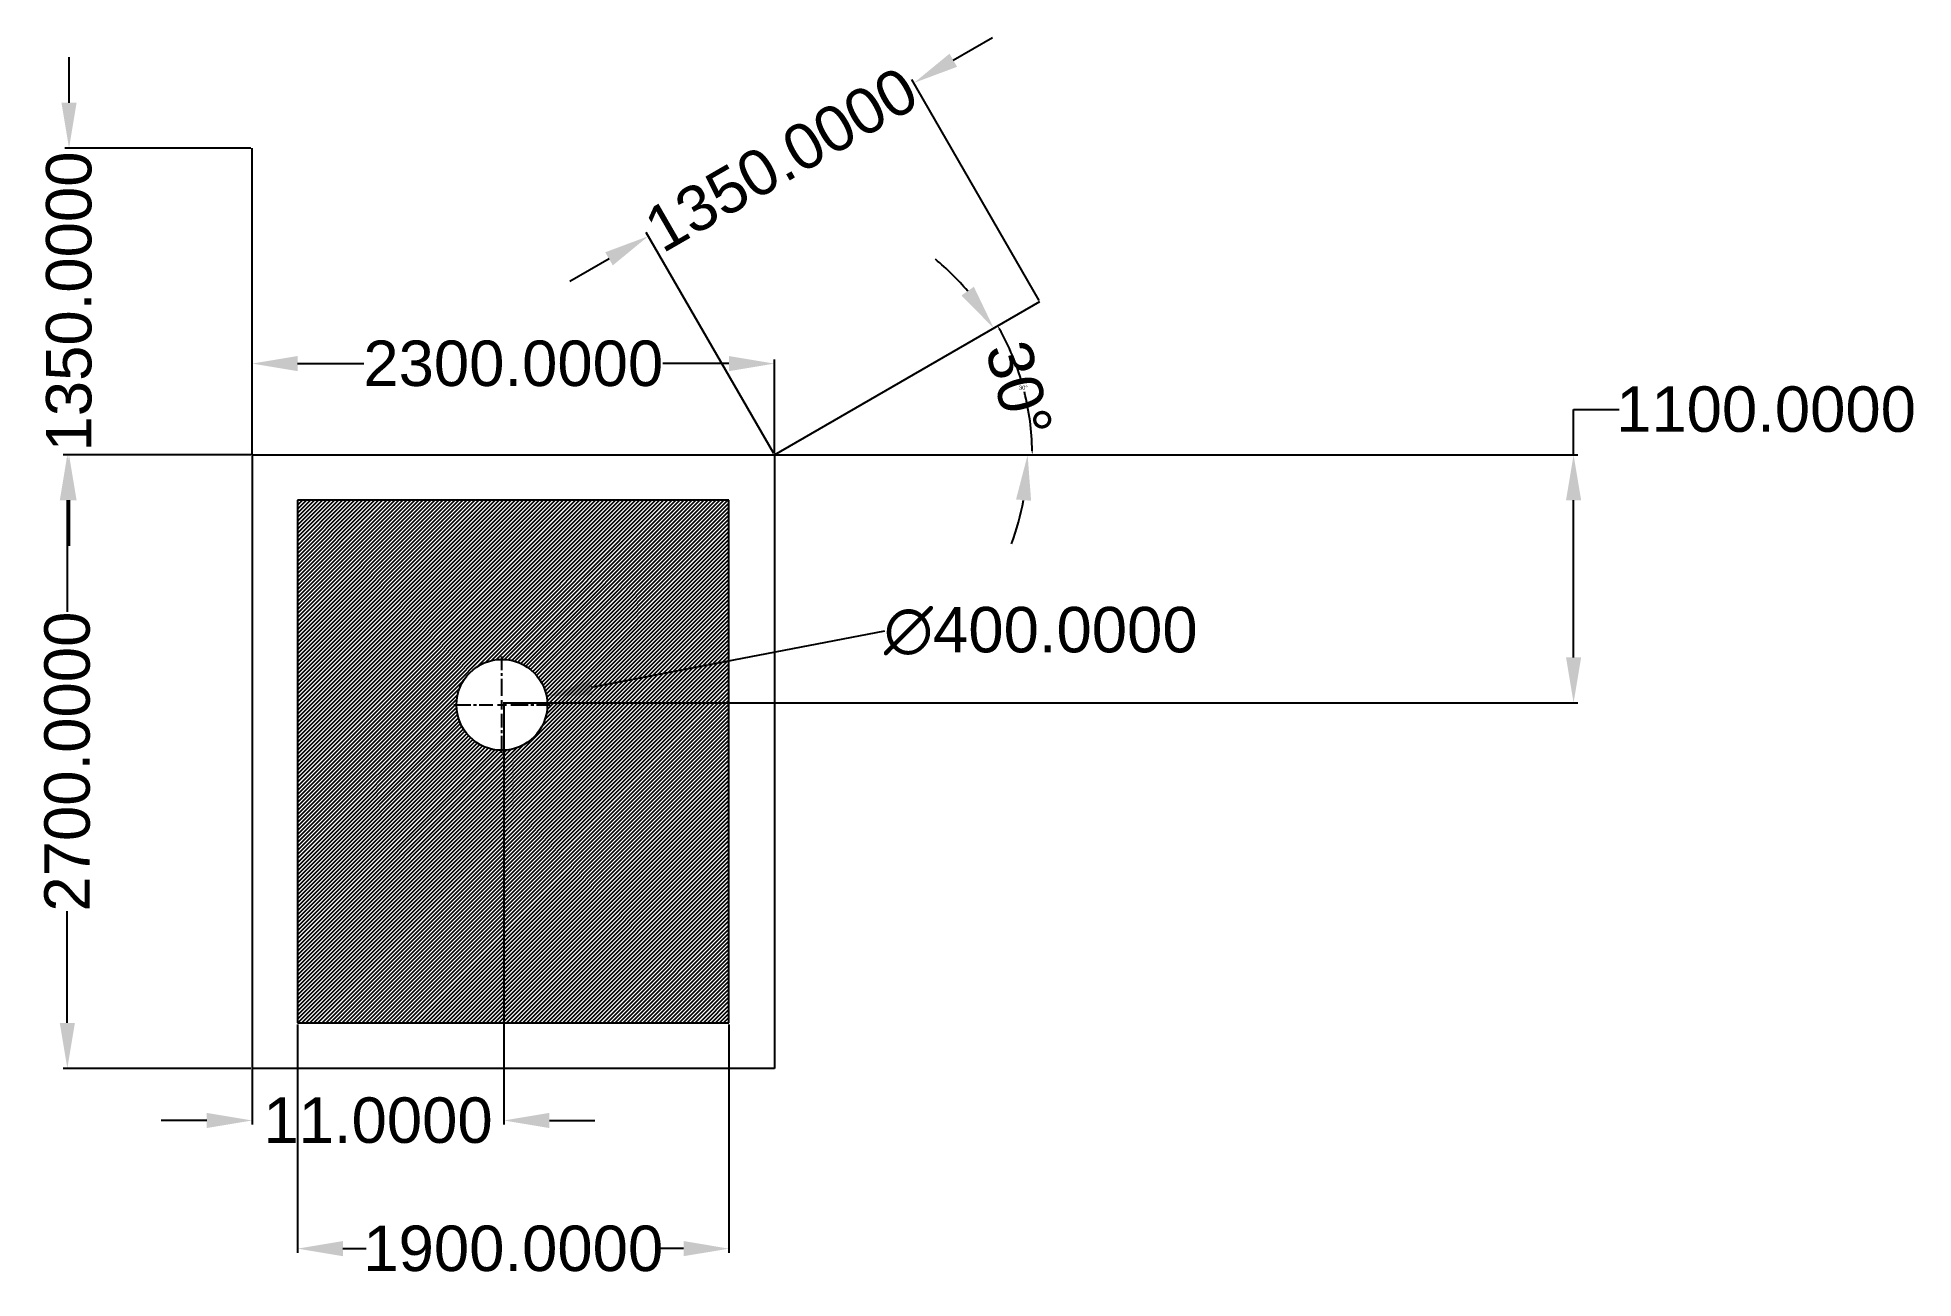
# Model space of a CAD drawing. Header units: inches. Extents: x 5.6 to 88.2, y -29.8 to 24.9.
import ezdxf

# ---------------------------------------------------------------- set-up
doc = ezdxf.new("R2010")
doc.units = ezdxf.units.IN
doc.header["$MEASUREMENT"] = 0
doc.linetypes.add('CENTER2', pattern=[1.125, 0.75, -0.125, 0.125, -0.125])
doc.styles.get("Standard").update_dxf_attribs({"font": 'arial.ttf'})
doc.dimstyles.new('Copy of Standard', dxfattribs={"dimtxt": 2, "dimasz": 2, "dimexe": 0.18, "dimexo": 0.0625, "dimgap": 0.09, "dimtad": 0, "dimtoh": 1, "dimdec": 4, "dimlfac": 100, "dimzin": 0, "dimdsep": 46, "dimtxsty": 'Standard', "dimcen": 0.09, "dimclrd": 4, "dimclre": 4, "dimclrt": 4, "dimadec": 0, "dimazin": 0, "dimtfac": 1, "dimtdec": 4, "dimtofl": 0, "dimtmove": 0, "dimatfit": 3, "dimfxl": 1, "dimtolj": 1, "dimtzin": 0, "dimarcsym": 0})
doc.dimstyles.get("Standard").update_dxf_attribs({"dimtxt": 0.18, "dimasz": 0.18, "dimexe": 0.18, "dimexo": 0.0625, "dimgap": 0.09, "dimtad": 0, "dimtih": 1, "dimtoh": 1, "dimdec": 4, "dimzin": 0, "dimdsep": 46, "dimtxsty": 'Standard', "dimcen": 0.09, "dimadec": 0, "dimazin": 0, "dimtfac": 1, "dimtdec": 4, "dimtofl": 0, "dimtmove": 0, "dimatfit": 3, "dimfxl": 1, "dimtolj": 1, "dimtzin": 0, "dimarcsym": 0})

# ---------------------------------------------------------------- blocks, each defined once
blk = doc.blocks.new('*D9')
at = {"color": 0, "lineweight": -2, "transparency": 16777216}
blk.add_line((38.072, 6.495), (49.544, 6.495), dxfattribs=at)
for start, end in [(16.04368, 29.27276), (0.90828, 14.14162)]:
    blk.add_arc((38.01, 6.495), 11.355, start, end, dxfattribs=at)
at = {"color": 0, "transparency": 16777216}
for points in [[(47.888, 12.033), (47.94, 12.062), (47.825, 12.204)], [(49.393, 6.676), (49.333, 6.675), (49.364, 6.495)]]:
    blk.add_solid(points, dxfattribs=at)
at = {"layer": 'Defpoints', "color": 0, "transparency": 16777216}
for p in [(61.349, 20.069), (49.19, 8.479), (15.01, 6.495), (38.01, 6.495), (38.01, 6.495)]:
    blk.add_point(p, dxfattribs=at)
at = {"color": 0, "transparency": 16777216, "insert": (48.973, 9.451), "char_height": 0.18, "attachment_point": 5}
blk.add_mtext('\\A1;30°', dxfattribs=at)
blk = doc.blocks.new('*D11')
at = {"color": 4, "lineweight": -2, "transparency": 16777216}
for p, q in [((14.947, 6.495), (6.692, 6.495)), ((6.872, 4.495), (6.872, -0.419)), ((6.872, -18.505), (6.872, -13.591)), ((14.947, -20.505), (6.692, -20.505))]:
    blk.add_line(p, q, dxfattribs=at)
at = {"color": 4, "transparency": 16777216}
for points in [[(6.539, 4.495), (7.205, 4.495), (6.872, 6.495)], [(6.539, -18.505), (7.205, -18.505), (6.872, -20.505)]]:
    blk.add_solid(points, dxfattribs=at)
at = {"layer": 'Defpoints', "color": 0, "transparency": 16777216}
for p in [(15.01, 6.495), (6.872, -20.505), (15.01, -20.505)]:
    blk.add_point(p, dxfattribs=at)
at = {"color": 4, "transparency": 16777216, "insert": (6.872, -7.005), "char_height": 2, "attachment_point": 5, "rotation": 90}
blk.add_mtext('\\A1;2700.0000', dxfattribs=at)
blk = doc.blocks.new('*D12')
at = {"color": 4, "lineweight": -2, "transparency": 16777216}
for p, q in [((6.947, 21.995), (6.947, 23.995)), ((14.947, 19.995), (6.767, 19.995)), ((14.947, 6.495), (6.767, 6.495)), ((6.947, 4.495), (6.947, 2.495))]:
    blk.add_line(p, q, dxfattribs=at)
at = {"color": 4, "transparency": 16777216}
for points in [[(6.614, 21.995), (7.281, 21.995), (6.947, 19.995)], [(6.614, 4.495), (7.281, 4.495), (6.947, 6.495)]]:
    blk.add_solid(points, dxfattribs=at)
at = {"layer": 'Defpoints', "color": 0, "transparency": 16777216}
for p in [(6.947, 19.995), (15.01, 19.995), (15.01, 6.495)]:
    blk.add_point(p, dxfattribs=at)
at = {"color": 4, "transparency": 16777216, "insert": (6.947, 13.245), "char_height": 2, "attachment_point": 5, "rotation": 90}
blk.add_mtext('\\A1;1350.0000', dxfattribs=at)
blk = doc.blocks.new('*D13')
at = {"color": 4, "lineweight": -2, "transparency": 16777216}
for p, q in [((15.01, 6.558), (15.01, 10.692)), ((17.01, 10.512), (19.924, 10.512)), ((36.01, 10.512), (33.095, 10.512)), ((38.01, 6.558), (38.01, 10.692))]:
    blk.add_line(p, q, dxfattribs=at)
at = {"color": 4, "transparency": 16777216}
for points in [[(17.01, 10.845), (17.01, 10.179), (15.01, 10.512)], [(36.01, 10.845), (36.01, 10.179), (38.01, 10.512)]]:
    blk.add_solid(points, dxfattribs=at)
at = {"layer": 'Defpoints', "color": 0, "transparency": 16777216}
for p in [(38.01, 10.512), (15.01, 6.495), (38.01, 6.495)]:
    blk.add_point(p, dxfattribs=at)
at = {"color": 4, "transparency": 16777216, "insert": (26.51, 10.512), "char_height": 2, "attachment_point": 5}
blk.add_mtext('\\A1;2300.0000', dxfattribs=at)
blk = doc.blocks.new('*D19')
at = {"color": 4, "lineweight": -2, "transparency": 16777216}
for p, q in [((45.889, 23.863), (47.622, 24.861)), ((49.674, 13.292), (44.066, 23.02)), ((37.978, 6.549), (32.37, 16.277)), ((30.728, 15.123), (28.995, 14.124))]:
    blk.add_line(p, q, dxfattribs=at)
at = {"color": 4, "transparency": 16777216}
for points in [[(45.722, 24.151), (46.055, 23.574), (44.156, 22.864)], [(30.561, 15.411), (30.894, 14.834), (32.46, 16.121)]]:
    blk.add_solid(points, dxfattribs=at)
at = {"layer": 'Defpoints', "color": 0, "transparency": 16777216}
for p in [(44.156, 22.864), (49.705, 13.238), (38.01, 6.495)]:
    blk.add_point(p, dxfattribs=at)
at = {"color": 4, "transparency": 16777216, "insert": (38.308, 19.493), "char_height": 2, "attachment_point": 5, "rotation": 29.96232}
blk.add_mtext('\\A1;1350.0000', dxfattribs=at)
blk = doc.blocks.new('*D20')
at = {"color": 4, "lineweight": -2, "transparency": 16777216}
blk.add_line((38.072, 6.495), (49.342, 6.495), dxfattribs=at)
for start, end in [(40.25087, 50.53941), (339.4229, 349.71145)]:
    blk.add_arc((38.01, 6.495), 11.153, start, end, dxfattribs=at)
at = {"color": 4, "transparency": 16777216}
for points in [[(46.794, 13.893), (46.249, 13.51), (47.672, 12.065)], [(48.651, 4.533), (49.315, 4.473), (49.162, 6.495)]]:
    blk.add_solid(points, dxfattribs=at)
at = {"layer": 'Defpoints', "color": 0, "transparency": 16777216}
for p in [(49.705, 13.238), (48.993, 8.43), (15.01, 6.495), (38.01, 6.495), (38.01, 6.495)]:
    blk.add_point(p, dxfattribs=at)
at = {"color": 4, "transparency": 16777216, "insert": (48.783, 9.378), "char_height": 2, "attachment_point": 5, "rotation": 284.98116}
blk.add_mtext('\\A1;30°', dxfattribs=at)
blk = doc.blocks.new('*D23')
at = {"color": 4, "lineweight": -2, "transparency": 16777216}
for p, q in [((42.86, -1.262), (29.937, -3.749)), ((25.92, -4.505), (26.1, -4.505)), ((26.01, -4.595), (26.01, -4.415))]:
    blk.add_line(p, q, dxfattribs=at)
at = {"color": 4, "transparency": 16777216}
blk.add_solid([(29.874, -3.421), (30, -4.076), (27.973, -4.127)], dxfattribs=at)
at = {"layer": 'Defpoints', "color": 0, "transparency": 16777216}
for p in [(27.973, -4.127), (24.046, -4.883)]:
    blk.add_point(p, dxfattribs=at)
at = {"color": 4, "transparency": 16777216, "insert": (49.74, -1.262), "char_height": 2, "attachment_point": 5}
blk.add_mtext('\\A1;∅400.0000', dxfattribs=at)
blk = doc.blocks.new('*D24')
at = {"color": 4, "lineweight": -2, "transparency": 16777216}
for p, q in [((15.01, -4.567), (15.01, -22.977)), ((26.1, -4.567), (26.1, -22.977)), ((13.01, -22.797), (11.01, -22.797)), ((28.1, -22.797), (30.1, -22.797))]:
    blk.add_line(p, q, dxfattribs=at)
at = {"color": 4, "transparency": 16777216}
for points in [[(13.01, -22.464), (13.01, -23.131), (15.01, -22.797)], [(28.1, -22.464), (28.1, -23.131), (26.1, -22.797)]]:
    blk.add_solid(points, dxfattribs=at)
at = {"layer": 'Defpoints', "color": 0, "transparency": 16777216}
for p in [(15.01, -4.505), (26.1, -4.505), (15.01, -22.797)]:
    blk.add_point(p, dxfattribs=at)
at = {"color": 4, "transparency": 16777216, "insert": (20.555, -22.797), "char_height": 2, "attachment_point": 5}
blk.add_mtext('\\A1;11.0000', dxfattribs=at)
blk = doc.blocks.new('*D25')
at = {"color": 4, "lineweight": -2, "transparency": 16777216}
for p, q in [((73.205, 6.495), (73.205, 8.495)), ((73.205, 8.495), (75.205, 8.495)), ((26.072, 6.495), (73.385, 6.495)), ((73.205, -2.415), (73.205, 4.495)), ((26.072, -4.415), (73.385, -4.415))]:
    blk.add_line(p, q, dxfattribs=at)
at = {"color": 4, "transparency": 16777216}
for points in [[(72.871, 4.495), (73.538, 4.495), (73.205, 6.495)], [(72.871, -2.415), (73.538, -2.415), (73.205, -4.415)]]:
    blk.add_solid(points, dxfattribs=at)
at = {"layer": 'Defpoints', "color": 0, "transparency": 16777216}
for p in [(26.01, 6.495), (73.205, 6.495), (26.01, -4.415)]:
    blk.add_point(p, dxfattribs=at)
at = {"color": 4, "transparency": 16777216, "insert": (81.679, 8.495), "char_height": 2, "attachment_point": 5}
blk.add_mtext('\\A1;1100.0000', dxfattribs=at)
blk = doc.blocks.new('*U26')
at = {"color": 0, "linetype": 'CENTER2', "transparency": 16777216}
for p, q in [((0, 0.4), (0, 2.12)), ((-2.12, 0), (-0.4, 0)), ((0.4, 0), (2.12, 0)), ((0, -2.12), (0, -0.4))]:
    blk.add_line(p, q, dxfattribs=at)
at = {"color": 0, "linetype": 'Continuous', "transparency": 16777216}
for p, q in [((-0.2, 0), (0.2, 0)), ((0, -0.2), (0, 0.2))]:
    blk.add_line(p, q, dxfattribs=at)
blk = doc.blocks.new('*D27')
at = {"color": 4, "lineweight": -2, "transparency": 16777216}
for p, q in [((17.01, -18.567), (17.01, -28.618)), ((36.01, -18.567), (36.01, -28.618)), ((19.01, -28.438), (20.035, -28.438)), ((34.01, -28.438), (32.984, -28.438))]:
    blk.add_line(p, q, dxfattribs=at)
at = {"color": 4, "transparency": 16777216}
for points in [[(19.01, -28.104), (19.01, -28.771), (17.01, -28.438)], [(34.01, -28.104), (34.01, -28.771), (36.01, -28.438)]]:
    blk.add_solid(points, dxfattribs=at)
at = {"layer": 'Defpoints', "color": 0, "transparency": 16777216}
for p in [(17.01, -18.505), (36.01, -18.505), (36.01, -28.438)]:
    blk.add_point(p, dxfattribs=at)
at = {"color": 4, "transparency": 16777216, "insert": (26.51, -28.438), "char_height": 2, "attachment_point": 5}
blk.add_mtext('\\A1;1900.0000', dxfattribs=at)

msp = doc.modelspace()

# ---------------------------------------------------------------- hatches: boundary and pattern name
h = msp.add_hatch()
h.set_pattern_fill('ANSI31', color=256)
h.paths.add_polyline_path([(36.0095167, 4.4952988), (17.0095167, 4.4952988), (17.0095167, -18.5047012), (36.0095167, -18.5047012)])
h.paths.add_polyline_path([(28.0095167, -4.5047012, -1), (24.0095167, -4.5047012, -1)], flags=16)

# ---------------------------------------------------------------- linework, layer by layer
for p, q in [((15.0095167, 6.4952988), (15.0095167, 19.9952988)), ((38.0095167, 6.4952988), (49.7052965, 13.2376081)), ((15.0095167, 6.4952988), (15.0095167, -20.5047012)), ((15.0095167, 6.4952988), (38.0095167, 6.4952988)), ((38.0095167, 6.4952988), (38.0095167, -20.5047012)), ((17.0095167, 4.4952988), (17.0095167, -18.5047012)), ((36.0095167, 4.4952988), (17.0095167, 4.4952988)), ((36.0095167, -18.5047012), (36.0095167, 4.4952988)), ((17.0095167, -18.5047012), (36.0095167, -18.5047012)), ((38.0095167, -20.5047012), (15.0095167, -20.5047012))]:
    msp.add_line(p, q)
msp.add_circle((26.0095167, -4.5047012), 2)

# ---------------------------------------------------------------- block references
at = {"linetype": 'CENTER2'}
msp.add_blockref('*U26', (26.0095167, -4.5047012), dxfattribs=at)

# ---------------------------------------------------------------- dimensions: what is measured, and where the dimension line sits
dim = msp.add_aligned_dim(p1=(38.0095167, 6.4952988), p2=(49.7052965, 13.2376081), distance=11.1110069, dimstyle='Copy of Standard')
dim.commit()
dim.dimension.update_dxf_attribs({"geometry": '*D19', "text_midpoint": (38.3082329, 19.4925194)})
for base, p2, picture, middle in [((6.9473265, 19.9952988), (15.0095167, 19.9952988), '*D12', (6.9473265, 13.2452988)), ((6.8719775, -20.5047012), (15.0095167, -20.5047012), '*D11', (6.8719775, -7.0047012))]:
    dim = msp.add_linear_dim(base=base, p1=(15.0095167, 6.4952988), p2=p2, angle=90, dimstyle='Copy of Standard')
    dim.commit()
    dim.dimension.update_dxf_attribs({"geometry": picture, "text_midpoint": middle})
for base, line2, dimstyle, picture, middle in [((49.1897677, 8.4788226), ((38.0095167, 6.4952988), (61.3494296, 20.0691143)), 'Standard', '*D9', (48.9727927, 9.4514717)), ((48.9932614, 8.4295466), ((38.0095167, 6.4952988), (49.7052965, 13.2376081)), 'Copy of Standard', '*D20', (48.7832002, 9.3783017))]:
    dim = msp.add_angular_dim_2l(base=base, line1=((15.0095167, 6.4952988), (38.0095167, 6.4952988)), line2=line2, dimstyle=dimstyle)
    dim.commit()
    dim.dimension.update_dxf_attribs({"geometry": picture, "text_midpoint": middle})
for base, p1, p2, picture, middle in [((38.0095167, 10.5119317), (15.0095167, 6.4952988), (38.0095167, 6.4952988), '*D13', (26.5095167, 10.5119317)), ((36.0095167, -28.43759), (17.0095167, -18.5047012), (36.0095167, -18.5047012), '*D27', (26.5095167, -28.43759))]:
    dim = msp.add_linear_dim(base=base, p1=p1, p2=p2, dimstyle='Copy of Standard')
    dim.commit()
    dim.dimension.update_dxf_attribs({"geometry": picture, "text_midpoint": middle})
dim = msp.add_linear_dim(base=(73.2045265, 6.4952988), p1=(26.0095167, -4.4147012), p2=(26.0095167, 6.4952988), angle=90, text='1100.0000', dimstyle='Copy of Standard')
dim.commit()
dim.dimension.update_dxf_attribs({"geometry": '*D25', "text_midpoint": (81.6792468, 8.4952988)})
dim = msp.add_diameter_dim_2p(p1=(24.0455597, -4.8826868), p2=(27.9734736, -4.1267156), dimstyle='Copy of Standard')
dim.commit()
dim.dimension.update_dxf_attribs({"geometry": '*D23', "text_midpoint": (42.8604379, -1.2615521), "dimtype": 163})
dim = msp.add_linear_dim(base=(15.0095167, -22.7974313), p1=(26.0995167, -4.5047012), p2=(15.0095167, -4.5047012), text='11.0000', dimstyle='Copy of Standard')
dim.commit()
dim.dimension.update_dxf_attribs({"geometry": '*D24', "text_midpoint": (20.5545167, -22.7974313)})

doc.saveas('drawing.dxf')
